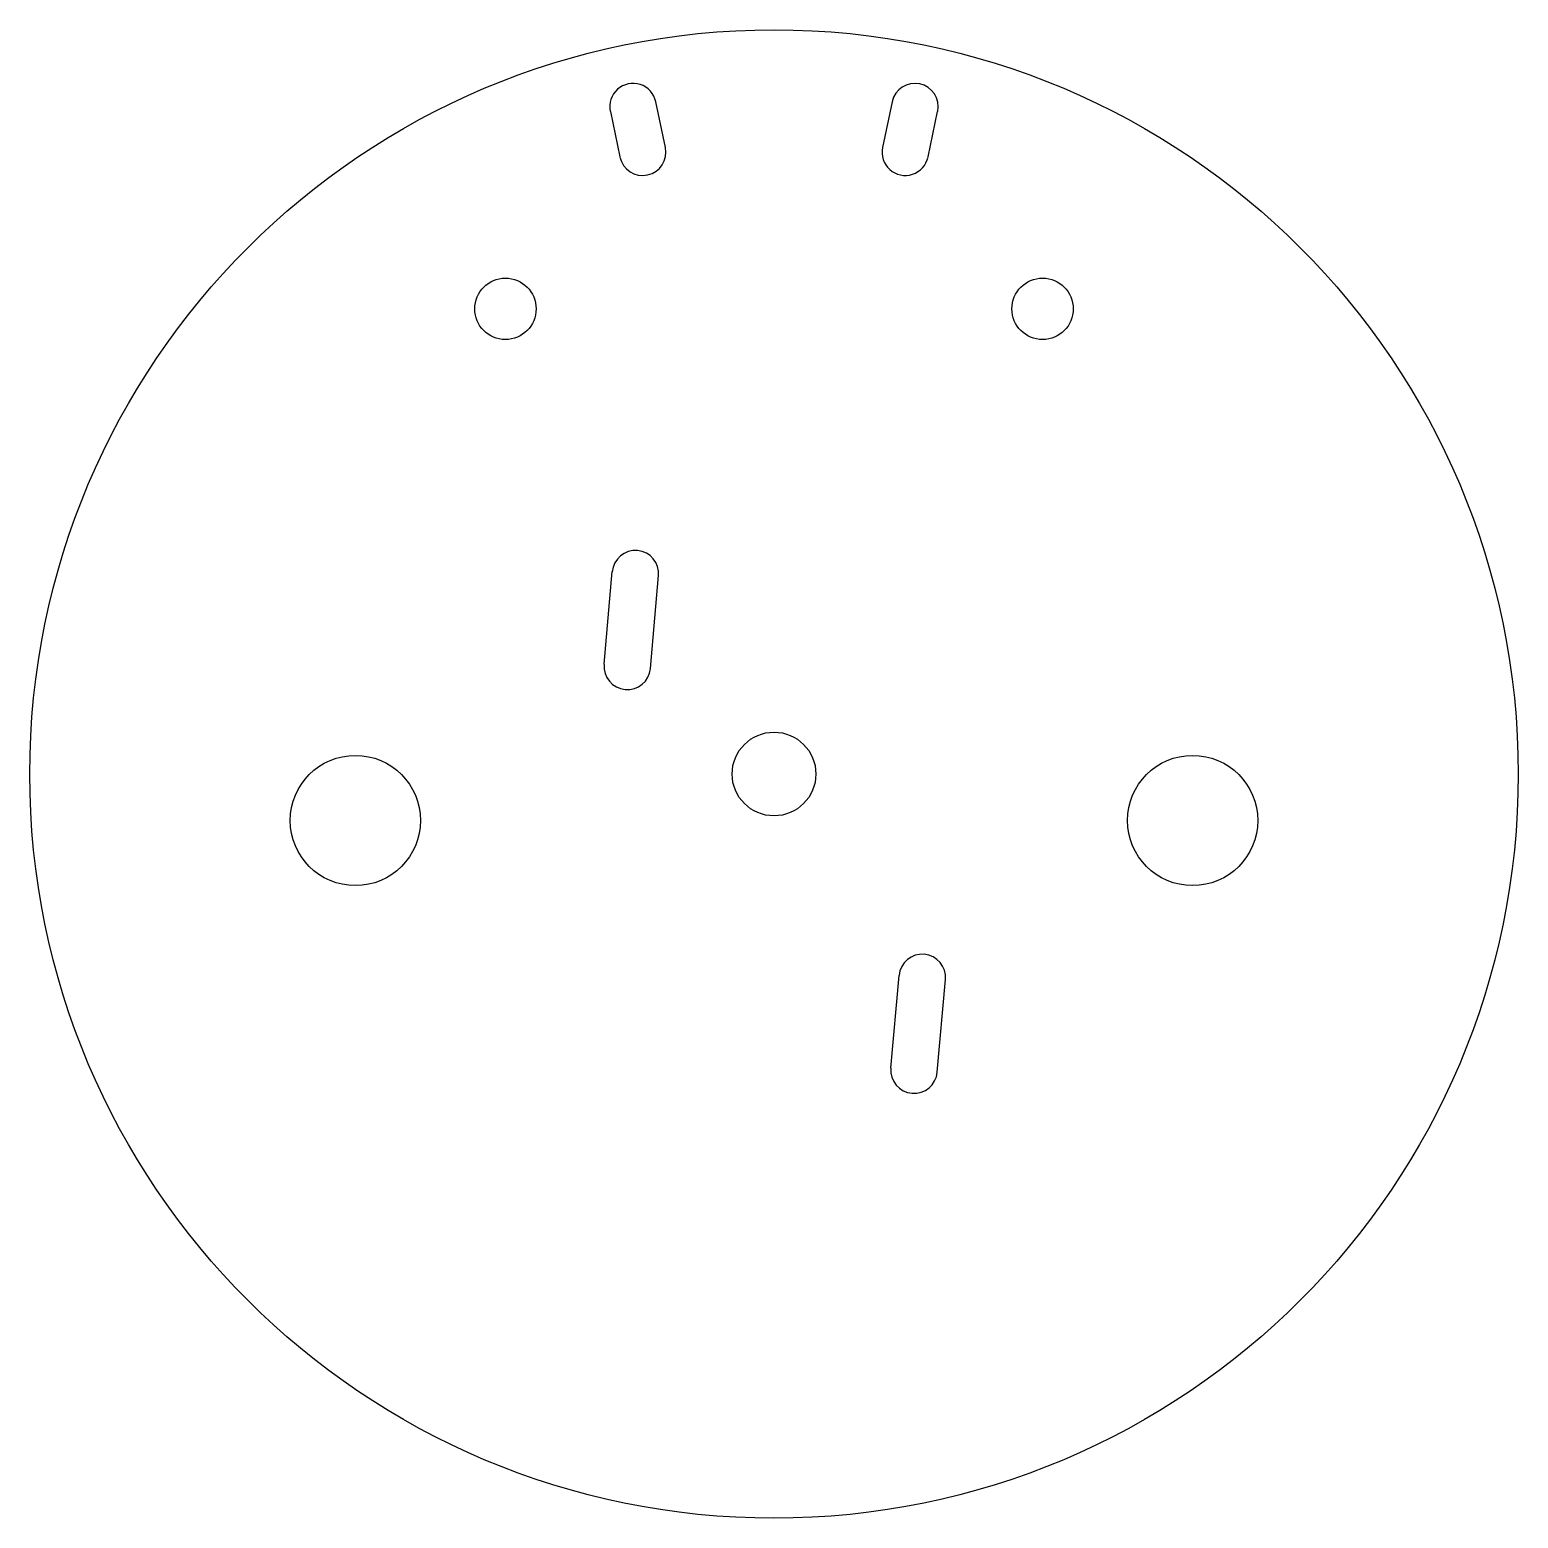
# Model space of a CAD drawing. Header units: millimetres. Extents: x -80 to 80, y -80 to 80.
import ezdxf

# ---------------------------------------------------------------- set-up
doc = ezdxf.new("R2010")
doc.units = ezdxf.units.MM
doc.layers.get('0').update_dxf_attribs({"linetype": 'CONTINUOUS'})

msp = doc.modelspace()

# ---------------------------------------------------------------- linework, layer by layer
at = {"color": 7, "linetype": 'CONTINUOUS', "lineweight": 25}
for p, q in [((-11.67, 67.36), (-12.7, 72.25)), ((12.7, 72.25), (11.67, 67.36)), ((-17.59, 71.22), (-16.56, 66.33)), ((16.56, 66.33), (17.59, 71.22)), ((-18.26, 11.79), (-17.38, 21.75)), ((-13.28, 11.35), (-12.4, 21.32)), ((12.57, -31.61), (13.45, -21.65)), ((17.55, -32.05), (18.43, -22.08))]:
    msp.add_line(p, q, dxfattribs=at)
for centre, radius in [((0, 0), 80), ((-28.87, 50), 3.3), ((28.87, 50), 3.3), ((0, 0), 4.5), ((-45, -5), 7), ((45, -5), 7)]:
    msp.add_circle(centre, radius, dxfattribs=at)
for centre, start, end in [((-15.15, 71.74), 11.9231, 191.9231), ((15.15, 71.74), 348.0769, 168.0769), ((-14.11, 66.84), 191.9231, 11.9231), ((14.11, 66.84), 168.0769, 348.0769), ((-14.89, 21.53), 355, 175), ((-15.77, 11.57), 175, 355), ((15.94, -21.87), 355, 175), ((15.06, -31.83), 175, 355)]:
    msp.add_arc(centre, 2.5, start, end, dxfattribs=at)

doc.saveas('drawing.dxf')
